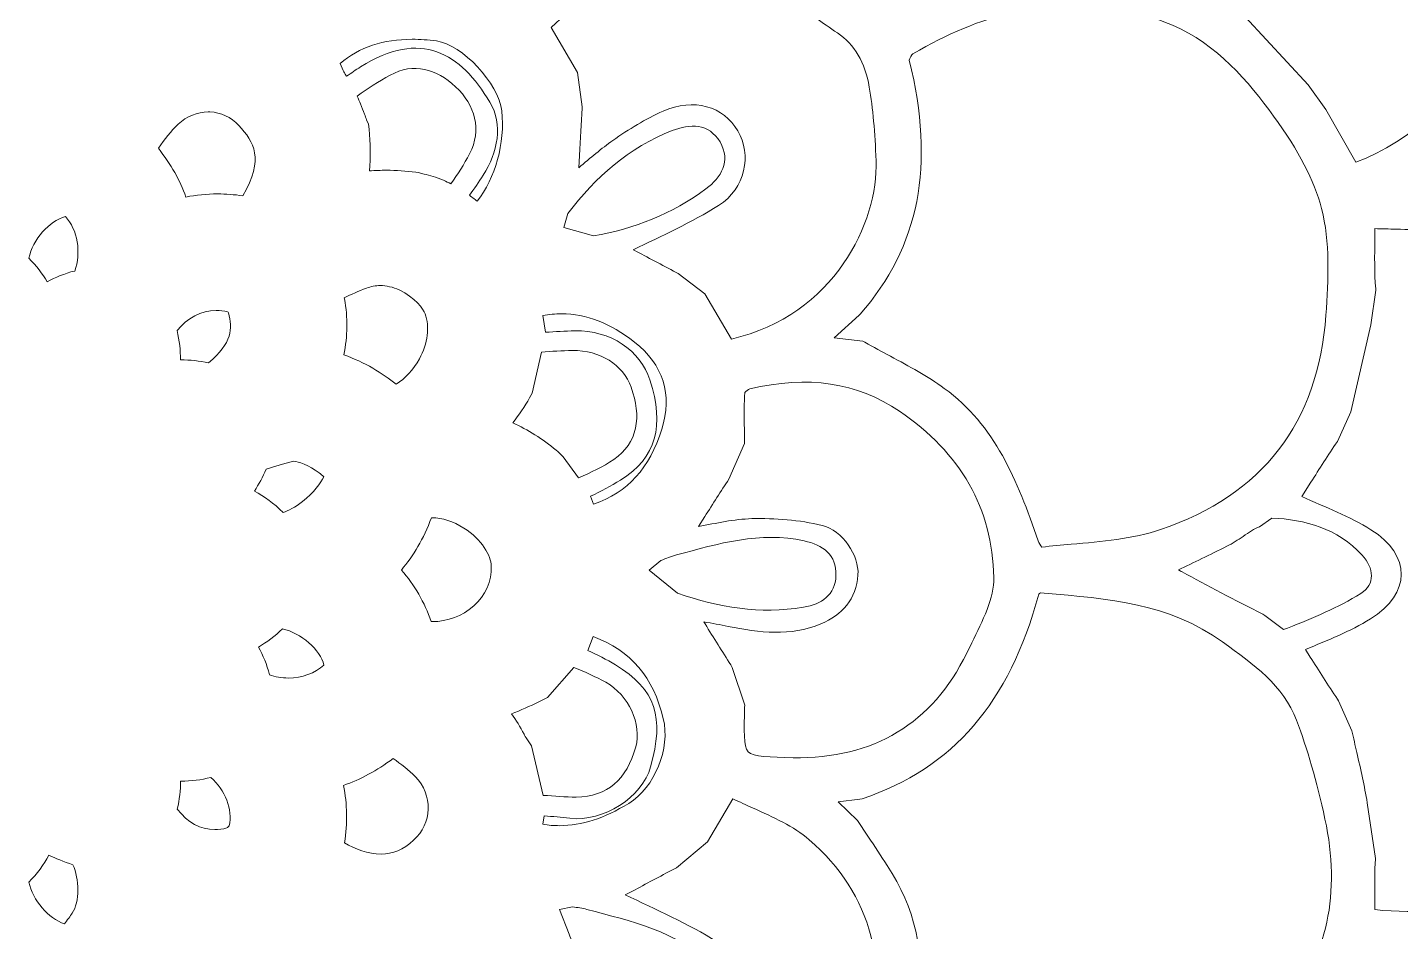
# Model space of a CAD drawing. Extents: x 12 to 8996, y -931 to -69.
# Drawn here: x 5086.9 to 5347.4, y -524.8 to -353.2 of the extents above; entities that cross this region are included whole.
import ezdxf

# ---------------------------------------------------------------- set-up
doc = ezdxf.new("R2010")
doc.units = 0
doc.header["$MEASUREMENT"] = 0
doc.layers.add('Layer 1', color=7, linetype='Continuous')

msp = doc.modelspace()

# ---------------------------------------------------------------- linework, layer by layer
at = {"layer": 'Layer 1', "lineweight": 0}
for points, knots in [([(5491.1, -136.52), (5449.12, -92.73), (5390.98, -68.61), (5327.41, -68.61), (5271.01, -68.61), (5214.99, -87.62), (5169.65, -122.14), (5122.88, -157.75), (5090.64, -207.02), (5076, -265.08), (5061.36, -207.03), (5029.12, -157.77), (4982.34, -122.15), (4937.01, -87.64), (4880.98, -68.62), (4824.59, -68.61), (4824.59, -68.61), (4824.54, -68.61), (4824.54, -68.61), (4760.99, -68.61), (4702.87, -92.72), (4660.89, -136.51), (4612.95, -186.52), (4587.61, -260.36), (4587.61, -350.03), (4587.61, -422.61), (4613.29, -498.34), (4663.94, -575.11), (4704.37, -636.41), (4760.73, -698.52), (4831.45, -759.71), (4951.78, -863.84), (5073.71, -930.15), (5074.92, -930.81), (5074.92, -930.81), (5076, -931.39), (5076, -931.39), (5076, -931.39), (5077.07, -930.81), (5077.07, -930.81), (5078.29, -930.15), (5200.22, -863.84), (5320.55, -759.71), (5391.27, -698.52), (5447.63, -636.41), (5488.06, -575.11), (5538.71, -498.34), (5564.39, -422.61), (5564.39, -350.03), (5564.39, -260.37), (5539.05, -186.54), (5491.1, -136.52)], [0, 0, 0, 0, 1, 1, 1, 2, 2, 2, 3, 3, 3, 4, 4, 4, 5, 5, 5, 6, 6, 6, 7, 7, 7, 8, 8, 8, 9, 9, 9, 10, 10, 10, 11, 11, 11, 12, 12, 12, 13, 13, 13, 14, 14, 14, 15, 15, 15, 16, 16, 16, 17, 17, 17, 17]), ([(5329.83, -364.15), (5329.83, -364.15), (5317.88, -351.25), (5317.88, -351.25), (5317.88, -351.25), (5313.24, -348.06), (5313.24, -348.06), (5313.24, -348.06), (5312.97, -347.9), (5312.97, -347.9), (5310.11, -346.51), (5307.34, -345.03), (5304.13, -343.33), (5304.13, -343.33), (5302.29, -342.35), (5302.29, -342.35), (5302.38, -342.25), (5302.49, -342.17), (5302.57, -342.06), (5305.58, -337.85), (5309.08, -333.82), (5311.2, -329.18), (5313.72, -323.65), (5311.02, -318.9), (5305.19, -317.35), (5302.5, -316.63), (5299.54, -316.36), (5296.79, -316.64), (5293.69, -316.96), (5290.64, -317.73), (5287.61, -318.43), (5287.61, -318.43), (5288.75, -303.63), (5288.75, -303.63), (5288.75, -303.63), (5287.69, -298.98), (5287.69, -298.98), (5287.69, -298.98), (5282.67, -282.19), (5282.67, -282.19), (5282.67, -282.19), (5280.4, -277.36), (5280.4, -277.36), (5280.4, -277.36), (5274.52, -267.47), (5274.52, -267.47), (5287.22, -257.43), (5302.19, -254.22), (5321.43, -257.35), (5335.96, -259.72), (5347.78, -268), (5357.43, -275.79), (5366.76, -283.33), (5371.76, -291.94), (5372.7, -302.13), (5373.35, -309.12), (5374.03, -316.35), (5374.43, -323.65), (5375.5, -343.1), (5360.3, -370.84), (5338.87, -378.82), (5338.87, -378.82), (5333.2, -368.78), (5333.2, -368.78), (5333.2, -368.78), (5329.83, -364.15), (5329.83, -364.15)], [0, 0, 0, 0, 1, 1, 1, 2, 2, 2, 3, 3, 3, 4, 4, 4, 5, 5, 5, 6, 6, 6, 7, 7, 7, 8, 8, 8, 9, 9, 9, 10, 10, 10, 11, 11, 11, 12, 12, 12, 13, 13, 13, 14, 14, 14, 15, 15, 15, 16, 16, 16, 17, 17, 17, 18, 18, 18, 19, 19, 19, 20, 20, 20, 21, 21, 21, 22, 22, 22, 22]), ([(5236.33, -351.34), (5237.74, -352.34), (5239.13, -353.34), (5240.55, -354.29), (5243.78, -356.45), (5245.81, -359.9), (5246.58, -364.54), (5247.27, -368.65), (5247.68, -373.1), (5247.87, -378.54), (5248.29, -390.09), (5240.02, -407.88), (5220.42, -412.36), (5220.42, -412.36), (5215.37, -403.81), (5215.37, -403.81), (5215.37, -403.81), (5210.33, -399.94), (5210.33, -399.94), (5210.33, -399.94), (5209.98, -399.72), (5209.98, -399.72), (5207.23, -398.31), (5204.51, -396.85), (5201.98, -395.5), (5201.98, -395.5), (5201.81, -395.41), (5201.81, -395.41), (5207.25, -392.78), (5212.84, -390.25), (5217.99, -387.02), (5223.16, -383.77), (5224.29, -377.41), (5221.65, -372.86), (5218.96, -368.22), (5213.28, -366.54), (5207.47, -369.11), (5204.13, -370.59), (5200.97, -372.58), (5197.96, -374.67), (5195.75, -376.2), (5193.71, -377.98), (5191.48, -379.87), (5191.48, -379.87), (5191.62, -377.55), (5191.62, -377.55), (5191.77, -374.34), (5191.9, -371.45), (5192.13, -368.57), (5192.13, -368.57), (5192.15, -368.32), (5192.15, -368.32), (5192.15, -368.32), (5191.23, -361.78), (5191.23, -361.78), (5191.23, -361.78), (5186.23, -353.23), (5186.23, -353.23), (5186.23, -353.23), (5188.83, -350.86), (5188.83, -350.86), (5198.77, -341.74), (5210.51, -339.42), (5223.73, -343.97), (5228.13, -345.48), (5232.3, -348.46), (5236.33, -351.34)], [0, 0, 0, 0, 1, 1, 1, 2, 2, 2, 3, 3, 3, 4, 4, 4, 5, 5, 5, 6, 6, 6, 7, 7, 7, 8, 8, 8, 9, 9, 9, 10, 10, 10, 11, 11, 11, 12, 12, 12, 13, 13, 13, 14, 14, 14, 15, 15, 15, 16, 16, 16, 17, 17, 17, 18, 18, 18, 19, 19, 19, 20, 20, 20, 21, 21, 21, 22, 22, 22, 22]), ([(5301.85, -448.5), (5296.59, -450.28), (5290.65, -450.8), (5284.91, -451.3), (5283.03, -451.46), (5281.16, -451.63), (5279.3, -451.83), (5279.06, -451.51), (5278.77, -451.03), (5278.64, -450.67), (5274.6, -439), (5270.47, -428.77), (5260.82, -421.73), (5257.62, -419.4), (5254.21, -417.57), (5250.6, -415.63), (5249, -414.77), (5247.37, -413.9), (5245.74, -412.97), (5245.74, -412.97), (5245.34, -412.74), (5245.34, -412.74), (5245.34, -412.74), (5239.94, -412.11), (5239.94, -412.11), (5239.94, -412.11), (5244.65, -407.85), (5244.65, -407.85), (5244.65, -407.85), (5244.84, -407.66), (5244.84, -407.66), (5256.12, -394.79), (5259.08, -379.47), (5254.18, -359.45), (5254.25, -359.09), (5254.64, -358.4), (5254.86, -358.23), (5267.97, -350.68), (5279.55, -347.84), (5291.31, -349.3), (5295.4, -349.81), (5299.82, -351.03), (5304.09, -352.82), (5312.54, -356.37), (5318.53, -363.53), (5323.29, -370.06), (5328.04, -376.6), (5331.01, -382.32), (5332.37, -387.57), (5334.01, -393.9), (5333.68, -401.04), (5333.2, -407.81), (5331.75, -428.27), (5321.2, -441.96), (5301.85, -448.5)], [0, 0, 0, 0, 1, 1, 1, 2, 2, 2, 3, 3, 3, 4, 4, 4, 5, 5, 5, 6, 6, 6, 7, 7, 7, 8, 8, 8, 9, 9, 9, 10, 10, 10, 11, 11, 11, 12, 12, 12, 13, 13, 13, 14, 14, 14, 15, 15, 15, 16, 16, 16, 17, 17, 17, 18, 18, 18, 18]), ([(5147.32, -362.3), (5147.13, -362.01), (5146.92, -361.73), (5146.78, -361.42), (5146.78, -361.42), (5146.19, -360.08), (5146.19, -360.08), (5149.92, -356.96), (5154.37, -355.49), (5159.87, -355.49), (5161.34, -355.49), (5162.9, -355.59), (5164.52, -355.81), (5169.35, -356.44), (5176.26, -363.89), (5176.86, -369.09), (5177.55, -375.2), (5175.61, -381.87), (5172.21, -386.21), (5172.21, -386.21), (5172, -386.06), (5172, -386.06), (5171.87, -385.96), (5171.74, -385.86), (5171.62, -385.76), (5171.33, -385.52), (5171.03, -385.31), (5170.73, -385.09), (5171.63, -383.83), (5172.5, -382.57), (5173.34, -381.29), (5176.13, -376.96), (5177.13, -371.67), (5174.62, -367.44), (5169.08, -358.12), (5161.5, -353.47), (5150.07, -360.72), (5149.18, -361.29), (5148.3, -361.89), (5147.44, -362.51), (5147.4, -362.44), (5147.36, -362.37), (5147.32, -362.3)], [0, 0, 0, 0, 1, 1, 1, 2, 2, 2, 3, 3, 3, 4, 4, 4, 5, 5, 5, 6, 6, 6, 7, 7, 7, 8, 8, 8, 9, 9, 9, 10, 10, 10, 11, 11, 11, 12, 12, 12, 13, 13, 13, 14, 14, 14, 14]), ([(5167.23, -382.93), (5166.76, -382.69), (5166.31, -382.43), (5165.81, -382.22), (5164.46, -381.63), (5163.18, -381.32), (5162.16, -381.07), (5162.16, -381.07), (5161.01, -380.78), (5161.01, -380.78), (5161.01, -380.78), (5160.6, -380.72), (5160.6, -380.72), (5158.72, -380.47), (5156.83, -380.34), (5154.98, -380.34), (5153.91, -380.34), (5152.85, -380.38), (5151.79, -380.47), (5152, -377.84), (5151.97, -375.2), (5151.69, -372.56), (5151.69, -372.56), (5151.59, -371.62), (5151.59, -371.62), (5151.59, -371.62), (5151.24, -370.75), (5151.24, -370.75), (5151.1, -370.41), (5150.97, -370.06), (5150.85, -369.71), (5150.6, -369.05), (5150.36, -368.39), (5150.08, -367.75), (5149.88, -367.28), (5149.66, -366.77), (5149.43, -366.26), (5151.46, -364.85), (5153.52, -363.49), (5155.67, -362.31), (5160.18, -359.82), (5164.46, -361.08), (5168.11, -364.5), (5171.84, -367.99), (5173.14, -372.68), (5170.77, -377.21), (5169.73, -379.19), (5168.51, -381.08), (5167.23, -382.93)], [0, 0, 0, 0, 1, 1, 1, 2, 2, 2, 3, 3, 3, 4, 4, 4, 5, 5, 5, 6, 6, 6, 7, 7, 7, 8, 8, 8, 9, 9, 9, 10, 10, 10, 11, 11, 11, 12, 12, 12, 13, 13, 13, 14, 14, 14, 15, 15, 15, 16, 16, 16, 16]), ([(5127.74, -385.18), (5126.13, -384.95), (5124.53, -384.83), (5122.97, -384.83), (5120.92, -384.83), (5118.91, -385.03), (5116.93, -385.42), (5115.84, -382.17), (5114.16, -379.38), (5111.73, -376.15), (5112.89, -374.45), (5114.13, -372.86), (5115.47, -371.62), (5117.13, -370.08), (5119.12, -369.26), (5121.2, -369.26), (5121.2, -369.26), (5121.51, -369.27), (5121.51, -369.27), (5123.59, -369.35), (5125.54, -370.26), (5126.99, -371.84), (5129.91, -375.01), (5131.81, -378.1), (5127.74, -385.18)], [0, 0, 0, 0, 1, 1, 1, 2, 2, 2, 3, 3, 3, 4, 4, 4, 5, 5, 5, 6, 6, 6, 7, 7, 7, 8, 8, 8, 8]), ([(5194.29, -392.76), (5194.29, -392.76), (5188.64, -391.18), (5188.64, -391.18), (5188.64, -391.18), (5189.4, -388.52), (5189.4, -388.52), (5194.66, -381.68), (5200.92, -376.04), (5209.22, -372.81), (5212.54, -371.52), (5216.17, -371.39), (5218.27, -374.97), (5220.39, -378.59), (5218.49, -381.74), (5215.61, -383.85), (5209.15, -388.61), (5202.02, -391.49), (5194.29, -392.76)], [0, 0, 0, 0, 1, 1, 1, 2, 2, 2, 3, 3, 3, 4, 4, 4, 5, 5, 5, 6, 6, 6, 6]), ([(5095.87, -399.45), (5093.92, -399.92), (5092.19, -400.65), (5090.64, -401.52), (5089.73, -399.96), (5088.6, -398.44), (5087.15, -397.02), (5087.93, -393.48), (5090.98, -389.91), (5094.11, -389.14), (5096.41, -391.57), (5097.13, -396.03), (5095.87, -399.45)], [0, 0, 0, 0, 1, 1, 1, 2, 2, 2, 3, 3, 3, 4, 4, 4, 4]), ([(5388.46, -505.28), (5374.18, -517.38), (5359.1, -522.4), (5342.46, -520.61), (5342.46, -520.61), (5342.46, -515.68), (5342.46, -515.68), (5342.46, -513.69), (5342.46, -512.26), (5342.6, -511.26), (5342.6, -511.26), (5342.64, -510.94), (5342.64, -510.94), (5342.64, -510.94), (5341.04, -500.33), (5341.04, -500.33), (5340.52, -497.14), (5339.81, -494.05), (5339.06, -490.78), (5338.76, -489.44), (5338.44, -488.08), (5338.14, -486.69), (5338.14, -486.69), (5335.58, -481.01), (5335.58, -481.01), (5335.58, -481.01), (5335.4, -480.69), (5335.4, -480.69), (5333.58, -477.98), (5331.83, -475.23), (5330.23, -472.71), (5330.23, -472.71), (5329.31, -471.27), (5329.31, -471.27), (5333.53, -469.48), (5337.82, -467.84), (5341.66, -465.47), (5349.4, -460.7), (5349.43, -453.31), (5341.75, -448.55), (5337.67, -446.01), (5333.11, -444.25), (5328.62, -442.25), (5328.62, -442.25), (5330.36, -439.52), (5330.36, -439.52), (5331.96, -437), (5333.61, -434.39), (5335.38, -431.81), (5335.38, -431.81), (5337.94, -426.17), (5337.94, -426.17), (5337.94, -426.17), (5341.7, -409.67), (5341.7, -409.67), (5341.7, -409.67), (5342.67, -403.08), (5342.67, -403.08), (5342.67, -403.08), (5342.65, -402.82), (5342.65, -402.82), (5342.41, -399.75), (5342.44, -396.68), (5342.48, -393.13), (5342.48, -392.57), (5342.49, -391.99), (5342.49, -391.4), (5343.85, -391.45), (5345.2, -391.48), (5346.53, -391.51), (5350.93, -391.6), (5355.1, -391.69), (5359.08, -392.43), (5372.12, -394.86), (5383.53, -401.2), (5393.01, -411.28), (5402.29, -421.14), (5408.71, -433.63), (5412.09, -448.38), (5412.93, -452.03), (5413.7, -457.35), (5412.62, -461.94), (5408.04, -481.43), (5400.37, -495.21), (5388.46, -505.28)], [0, 0, 0, 0, 1, 1, 1, 2, 2, 2, 3, 3, 3, 4, 4, 4, 5, 5, 5, 6, 6, 6, 7, 7, 7, 8, 8, 8, 9, 9, 9, 10, 10, 10, 11, 11, 11, 12, 12, 12, 13, 13, 13, 14, 14, 14, 15, 15, 15, 16, 16, 16, 17, 17, 17, 18, 18, 18, 19, 19, 19, 20, 20, 20, 21, 21, 21, 22, 22, 22, 23, 23, 23, 24, 24, 24, 25, 25, 25, 26, 26, 26, 27, 27, 27, 28, 28, 28, 28]), ([(5147.04, -404.74), (5147.04, -404.74), (5147, -404.54), (5147, -404.54), (5148.31, -403.89), (5149.72, -403.27), (5151.2, -402.71), (5152.07, -402.37), (5152.93, -402.21), (5153.82, -402.21), (5154.99, -402.21), (5156.2, -402.5), (5157.42, -403.05), (5160.37, -404.41), (5162.03, -406.71), (5162.33, -407.56), (5163.23, -410.06), (5162.83, -413.18), (5161.24, -416.12), (5160.12, -418.18), (5158.57, -419.86), (5156.84, -420.92), (5154.22, -418.86), (5150.93, -416.75), (5146.89, -415.36), (5147.65, -411.8), (5147.69, -408.29), (5147.04, -404.74)], [0, 0, 0, 0, 1, 1, 1, 2, 2, 2, 3, 3, 3, 4, 4, 4, 5, 5, 5, 6, 6, 6, 7, 7, 7, 8, 8, 8, 9, 9, 9, 9]), ([(5125.05, -407.38), (5125.83, -410.4), (5125.75, -413.07), (5121.24, -416.89), (5119.52, -416.51), (5117.76, -416.31), (5115.93, -416.3), (5115.92, -414.54), (5115.73, -412.69), (5115.29, -410.77), (5117.16, -408.35), (5119.84, -406.95), (5122.71, -406.95), (5123.42, -406.95), (5124.14, -407.04), (5124.85, -407.21), (5124.91, -407.26), (5124.98, -407.32), (5125.05, -407.38)], [0, 0, 0, 0, 1, 1, 1, 2, 2, 2, 3, 3, 3, 4, 4, 4, 5, 5, 5, 6, 6, 6, 6]), ([(5184.64, -407.9), (5185.85, -407.68), (5187.04, -407.56), (5188.21, -407.56), (5192.89, -407.56), (5197.42, -409.32), (5202.05, -412.94), (5207.5, -417.21), (5209.3, -422.92), (5207.23, -429.45), (5204.89, -436.89), (5200.81, -441.44), (5194.29, -443.69), (5194.29, -443.69), (5193.72, -442.19), (5193.72, -442.19), (5195.67, -441.24), (5197.59, -440.25), (5199.41, -439.12), (5206.22, -434.87), (5207.76, -428.82), (5204.98, -420.13), (5203.18, -414.53), (5197.48, -410.65), (5190.71, -410.8), (5188.85, -410.85), (5187, -410.96), (5185.14, -411.08), (5185.14, -411.08), (5184.64, -407.9), (5184.64, -407.9)], [0, 0, 0, 0, 1, 1, 1, 2, 2, 2, 3, 3, 3, 4, 4, 4, 5, 5, 5, 6, 6, 6, 7, 7, 7, 8, 8, 8, 9, 9, 9, 10, 10, 10, 10]), ([(5182.15, -423.49), (5182.15, -423.49), (5182.62, -422.64), (5182.62, -422.64), (5182.62, -422.64), (5184.38, -414.84), (5184.38, -414.84), (5186.34, -414.67), (5188.3, -414.56), (5190.26, -414.54), (5195.6, -414.47), (5199.84, -417.24), (5201.41, -421.51), (5203.42, -427.01), (5202.7, -432.15), (5198.12, -435.21), (5196.04, -436.6), (5193.77, -437.69), (5191.42, -438.67), (5191.42, -438.67), (5188.49, -434.7), (5188.49, -434.7), (5188.49, -434.7), (5187.52, -433.69), (5187.52, -433.69), (5187.52, -433.69), (5187.2, -433.43), (5187.2, -433.43), (5184.57, -431.3), (5181.83, -429.57), (5178.95, -428.23), (5180.11, -426.77), (5181.2, -425.2), (5182.15, -423.49)], [0, 0, 0, 0, 1, 1, 1, 2, 2, 2, 3, 3, 3, 4, 4, 4, 5, 5, 5, 6, 6, 6, 7, 7, 7, 8, 8, 8, 9, 9, 9, 10, 10, 10, 11, 11, 11, 11]), ([(5222.88, -428.81), (5222.85, -426.6), (5222.81, -424.5), (5223, -422.52), (5223.19, -422.27), (5223.66, -421.9), (5223.9, -421.83), (5234.95, -419.2), (5244.25, -420.59), (5252.31, -426.05), (5263.95, -433.94), (5269.97, -444.56), (5270.2, -457.6), (5270.27, -461.49), (5268.11, -465.82), (5266.03, -470), (5266.03, -470), (5265.06, -471.95), (5265.06, -471.95), (5258.55, -485.33), (5247.46, -492.01), (5232.13, -491.79), (5227.86, -491.73), (5224.51, -491.61), (5223.61, -490.65), (5222.73, -489.72), (5222.78, -486.58), (5222.94, -482.24), (5222.94, -482.24), (5222.96, -481.82), (5222.96, -481.82), (5222.96, -481.82), (5220.56, -474.69), (5220.56, -474.69), (5220.56, -474.69), (5220.32, -474.18), (5220.32, -474.18), (5218.69, -471.65), (5217.1, -469.09), (5215.43, -466.4), (5215.43, -466.4), (5215.2, -466.04), (5215.2, -466.04), (5216.78, -466.3), (5218.33, -466.56), (5219.84, -466.87), (5225.74, -468.09), (5231.64, -468.79), (5237.38, -466.41), (5241.44, -464.72), (5244.13, -461.69), (5244.44, -457.12), (5244.68, -453.49), (5241.56, -448.64), (5237.62, -447.72), (5233.3, -446.7), (5228.73, -446.31), (5224.28, -446.44), (5220.92, -446.54), (5217.58, -447.29), (5214.17, -447.95), (5214.17, -447.95), (5215.37, -446.06), (5215.37, -446.06), (5216.95, -443.59), (5218.43, -441.24), (5219.96, -438.94), (5219.96, -438.94), (5222.92, -432.2), (5222.92, -432.2), (5222.92, -432.2), (5222.92, -431.73), (5222.92, -431.73), (5222.92, -430.73), (5222.9, -429.76), (5222.88, -428.81)], [0, 0, 0, 0, 1, 1, 1, 2, 2, 2, 3, 3, 3, 4, 4, 4, 5, 5, 5, 6, 6, 6, 7, 7, 7, 8, 8, 8, 9, 9, 9, 10, 10, 10, 11, 11, 11, 12, 12, 12, 13, 13, 13, 14, 14, 14, 15, 15, 15, 16, 16, 16, 17, 17, 17, 18, 18, 18, 19, 19, 19, 20, 20, 20, 21, 21, 21, 22, 22, 22, 23, 23, 23, 24, 24, 24, 25, 25, 25, 25]), ([(5142.23, -437.75), (5142.58, -438.02), (5142.86, -438.27), (5143.09, -438.48), (5142.54, -439.66), (5141.23, -441.51), (5139.09, -443.17), (5137.63, -444.31), (5136.35, -444.94), (5135.38, -445.25), (5133.68, -443.53), (5131.83, -442.22), (5129.95, -441.21), (5130.77, -439.91), (5131.54, -438.53), (5132.2, -437.04), (5132.2, -437.03), (5132.2, -437.03), (5132.2, -437.03), (5133.74, -436.55), (5135.44, -436.06), (5137.42, -435.53), (5138.22, -435.6), (5140.3, -436.29), (5142.23, -437.75)], [0, 0, 0, 0, 1, 1, 1, 2, 2, 2, 3, 3, 3, 4, 4, 4, 5, 5, 5, 6, 6, 6, 7, 7, 7, 8, 8, 8, 8]), ([(5171.55, -463.01), (5169.39, -464.92), (5166.58, -465.97), (5163.62, -465.97), (5163.62, -465.97), (5163.48, -465.97), (5163.48, -465.97), (5162.23, -462.29), (5160.33, -459.02), (5157.82, -456.18), (5160.14, -453.48), (5161.99, -450.26), (5163.54, -446.27), (5163.59, -446.27), (5163.63, -446.27), (5163.68, -446.27), (5165.54, -446.27), (5167.66, -446.96), (5169.66, -448.22), (5173.16, -450.42), (5174.81, -453.45), (5174.89, -455.46), (5175.01, -458.27), (5173.79, -461.02), (5171.55, -463.01)], [0, 0, 0, 0, 1, 1, 1, 2, 2, 2, 3, 3, 3, 4, 4, 4, 5, 5, 5, 6, 6, 6, 7, 7, 7, 8, 8, 8, 8]), ([(5325.95, -467.2), (5325.7, -467.3), (5325.41, -467.37), (5325.13, -467.44), (5325.13, -467.44), (5321.64, -464.79), (5321.64, -464.79), (5321.64, -464.79), (5321.26, -464.56), (5321.26, -464.56), (5315.9, -461.94), (5310.6, -459.07), (5305.92, -456.53), (5305.69, -456.41), (5305.46, -456.28), (5305.23, -456.16), (5308.04, -454.81), (5311.24, -453.27), (5314.42, -451.68), (5315.5, -451.14), (5316.5, -450.46), (5317.48, -449.81), (5318.6, -449.05), (5319.66, -448.33), (5320.6, -447.99), (5320.6, -447.99), (5322.94, -446.32), (5322.94, -446.32), (5329.26, -446.61), (5335.41, -448.27), (5340.05, -453.33), (5342.34, -455.84), (5342.59, -458.91), (5339.85, -460.62), (5335.52, -463.32), (5330.71, -465.3), (5325.95, -467.2)], [0, 0, 0, 0, 1, 1, 1, 2, 2, 2, 3, 3, 3, 4, 4, 4, 5, 5, 5, 6, 6, 6, 7, 7, 7, 8, 8, 8, 9, 9, 9, 10, 10, 10, 11, 11, 11, 12, 12, 12, 12]), ([(5210.02, -453.32), (5217.94, -451.2), (5225.88, -448.79), (5234.24, -450.65), (5237.73, -451.43), (5240.44, -453.26), (5240.27, -457.23), (5240.11, -460.94), (5237.52, -462.68), (5234.1, -463.24), (5225.84, -464.6), (5218.08, -463.31), (5210.2, -460.56), (5210.2, -460.56), (5204.84, -456.18), (5204.84, -456.18), (5204.84, -456.18), (5207.03, -454.38), (5207.03, -454.38), (5208.04, -453.96), (5209.02, -453.58), (5210.02, -453.32)], [0, 0, 0, 0, 1, 1, 1, 2, 2, 2, 3, 3, 3, 4, 4, 4, 5, 5, 5, 6, 6, 6, 7, 7, 7, 7]), ([(5254.06, -552.95), (5254.42, -548.89), (5255, -544.76), (5255.57, -540.77), (5255.57, -540.77), (5255.94, -538.11), (5255.94, -538.11), (5257.22, -528.92), (5255.22, -520.22), (5250, -512.23), (5248.83, -510.44), (5247.64, -508.66), (5246.33, -506.7), (5246.33, -506.7), (5244.34, -503.72), (5244.34, -503.72), (5244.34, -503.72), (5240.66, -500.19), (5240.66, -500.19), (5240.66, -500.19), (5244.79, -499.69), (5244.79, -499.69), (5244.79, -499.69), (5245.25, -499.58), (5245.25, -499.58), (5262.52, -493.73), (5273.16, -481.4), (5278.72, -460.78), (5278.8, -460.69), (5278.94, -460.59), (5279.04, -460.53), (5279.04, -460.53), (5279.76, -460.59), (5279.76, -460.59), (5291.95, -461.58), (5303.46, -462.52), (5313.61, -469.83), (5319.54, -474.1), (5325.15, -478.14), (5327.63, -484.65), (5329.67, -490.02), (5331.44, -496.17), (5333.03, -503.44), (5336.06, -517.34), (5333.48, -529.56), (5325.37, -539.76), (5321.41, -544.74), (5317.33, -549.89), (5312.53, -553.93), (5307.75, -557.96), (5302.99, -560.65), (5298.78, -561.73), (5284.15, -565.47), (5269.32, -562.9), (5254.72, -554.12), (5254.47, -553.92), (5254.08, -553.22), (5254.06, -552.95)], [0, 0, 0, 0, 1, 1, 1, 2, 2, 2, 3, 3, 3, 4, 4, 4, 5, 5, 5, 6, 6, 6, 7, 7, 7, 8, 8, 8, 9, 9, 9, 10, 10, 10, 11, 11, 11, 12, 12, 12, 13, 13, 13, 14, 14, 14, 15, 15, 15, 16, 16, 16, 17, 17, 17, 18, 18, 18, 19, 19, 19, 19]), ([(5135.28, -467.33), (5138.74, -468.13), (5142.46, -471.3), (5143.14, -474.22), (5141.43, -475.78), (5138.99, -476.68), (5136.4, -476.68), (5135.11, -476.68), (5133.88, -476.46), (5132.8, -476.04), (5132.33, -474.09), (5131.59, -472.36), (5130.71, -470.81), (5132.29, -469.9), (5133.84, -468.77), (5135.28, -467.33)], [0, 0, 0, 0, 1, 1, 1, 2, 2, 2, 3, 3, 3, 4, 4, 4, 5, 5, 5, 5]), ([(5184.91, -502.81), (5186.54, -502.96), (5188.17, -503.1), (5189.77, -503.29), (5196.13, -504.03), (5203.48, -499.33), (5205.11, -493.52), (5207.73, -484.19), (5206.13, -478.81), (5198.42, -474.17), (5196.75, -473.16), (5194.99, -472.28), (5193.22, -471.44), (5193.22, -471.44), (5194.23, -468.82), (5194.23, -468.82), (5201.37, -471.49), (5205.64, -476.53), (5207.51, -484.35), (5208.88, -490.06), (5205.87, -497.44), (5200.95, -500.46), (5196.32, -503.31), (5192.03, -504.69), (5187.83, -504.69), (5186.77, -504.69), (5185.72, -504.61), (5184.66, -504.43), (5184.66, -504.43), (5184.91, -502.81), (5184.91, -502.81)], [0, 0, 0, 0, 1, 1, 1, 2, 2, 2, 3, 3, 3, 4, 4, 4, 5, 5, 5, 6, 6, 6, 7, 7, 7, 8, 8, 8, 9, 9, 9, 10, 10, 10, 10]), ([(5196.61, -477.49), (5200.98, -479.87), (5203.43, -485.52), (5202.29, -489.73), (5200.61, -495.97), (5196.88, -499.18), (5191.01, -499.26), (5188.93, -499.29), (5186.84, -499), (5184.75, -498.96), (5184.75, -498.96), (5182.5, -489.55), (5182.5, -489.55), (5182.5, -489.55), (5181.6, -488.2), (5181.6, -488.2), (5181.42, -487.93), (5181.25, -487.63), (5181.09, -487.31), (5180.38, -485.94), (5179.58, -484.66), (5178.72, -483.47), (5180.44, -482.78), (5182.19, -482.02), (5183.92, -481.18), (5183.92, -481.18), (5185.57, -480.37), (5185.57, -480.37), (5185.57, -480.37), (5190.57, -474.65), (5190.57, -474.65), (5192.62, -475.52), (5194.66, -476.43), (5196.61, -477.49)], [0, 0, 0, 0, 1, 1, 1, 2, 2, 2, 3, 3, 3, 4, 4, 4, 5, 5, 5, 6, 6, 6, 7, 7, 7, 8, 8, 8, 9, 9, 9, 10, 10, 10, 11, 11, 11, 11]), ([(5162.93, -501.54), (5162.86, -503.77), (5161.87, -505.87), (5160.14, -507.45), (5158.17, -509.24), (5156.21, -510.08), (5153.97, -510.08), (5151.53, -510.08), (5149.05, -509.08), (5147.04, -507.95), (5147.64, -504.23), (5147.57, -500.61), (5146.84, -497.06), (5150.06, -495.93), (5153.19, -494.24), (5156.25, -491.96), (5157.75, -492.96), (5159.25, -494.11), (5160.47, -495.38), (5162.13, -497.11), (5163, -499.3), (5162.93, -501.54)], [0, 0, 0, 0, 1, 1, 1, 2, 2, 2, 3, 3, 3, 4, 4, 4, 5, 5, 5, 6, 6, 6, 7, 7, 7, 7]), ([(5116.04, -496.24), (5117.96, -496.24), (5119.84, -496), (5121.66, -495.54), (5124.41, -497.87), (5125.91, -501.66), (5125.15, -504.73), (5125.03, -504.87), (5124.87, -505.02), (5124.73, -505.13), (5123.93, -505.33), (5123.15, -505.43), (5122.41, -505.43), (5119.7, -505.43), (5117.32, -504.13), (5115.32, -501.55), (5115.75, -499.72), (5115.94, -497.94), (5115.95, -496.24), (5115.95, -496.24), (5116.04, -496.24), (5116.04, -496.24)], [0, 0, 0, 0, 1, 1, 1, 2, 2, 2, 3, 3, 3, 4, 4, 4, 5, 5, 5, 6, 6, 6, 7, 7, 7, 7]), ([(5191.03, -551), (5191.03, -551), (5191.54, -540.18), (5191.54, -540.18), (5191.54, -540.18), (5191.56, -540), (5191.56, -540), (5191.56, -540), (5191.49, -539.42), (5191.49, -539.42), (5191.41, -538.93), (5191.36, -538.43), (5191.34, -537.92), (5191.34, -537.71), (5191.34, -537.48), (5191.35, -537.17), (5191.35, -537.17), (5191.34, -536.73), (5191.34, -536.73), (5191.34, -536.62), (5191.34, -536.51), (5191.35, -536.4), (5191.4, -535.57), (5191.4, -534.76), (5191.38, -533.95), (5192.38, -534.84), (5193.38, -535.71), (5194.45, -536.43), (5198.79, -539.34), (5202.88, -543.07), (5207.67, -544.72), (5214.86, -547.2), (5219.45, -545.43), (5221.88, -540.8), (5224.27, -536.25), (5222.95, -529.9), (5217.73, -526.7), (5212.15, -523.29), (5206.12, -520.64), (5200.26, -517.79), (5200.26, -517.79), (5202.15, -516.85), (5202.15, -516.85), (5204.68, -515.48), (5207.34, -514.05), (5210.04, -512.7), (5210.04, -512.7), (5215.91, -507.73), (5215.91, -507.73), (5215.91, -507.73), (5220.73, -499.6), (5220.73, -499.6), (5221.97, -500.19), (5223.23, -500.76), (5224.45, -501.31), (5228.45, -503.11), (5232.22, -504.81), (5235.17, -507.35), (5247.17, -517.7), (5250.74, -531.55), (5246.06, -549.68), (5244.56, -555.52), (5240.02, -558.75), (5235.21, -562.17), (5234.24, -562.85), (5233.27, -563.55), (5232.31, -564.26), (5220.13, -573.38), (5199.03, -573.37), (5186.21, -559.21), (5186.21, -559.21), (5191.03, -551), (5191.03, -551)], [0, 0, 0, 0, 1, 1, 1, 2, 2, 2, 3, 3, 3, 4, 4, 4, 5, 5, 5, 6, 6, 6, 7, 7, 7, 8, 8, 8, 9, 9, 9, 10, 10, 10, 11, 11, 11, 12, 12, 12, 13, 13, 13, 14, 14, 14, 15, 15, 15, 16, 16, 16, 17, 17, 17, 18, 18, 18, 19, 19, 19, 20, 20, 20, 21, 21, 21, 22, 22, 22, 23, 23, 23, 24, 24, 24, 24]), ([(5090.96, -510.3), (5092.24, -510.89), (5093.71, -511.47), (5095.5, -512.14), (5096.79, -514.74), (5096.81, -519.2), (5095.39, -521.27), (5095.06, -521.75), (5094.42, -522.68), (5093.92, -523.32), (5090.83, -522.32), (5087.91, -518.82), (5087.15, -515.41), (5088.77, -513.8), (5089.99, -512.06), (5090.96, -510.3)], [0, 0, 0, 0, 1, 1, 1, 2, 2, 2, 3, 3, 3, 4, 4, 4, 5, 5, 5, 5]), ([(5190.19, -526.87), (5190.02, -526.34), (5189.87, -525.8), (5189.66, -525.28), (5189.66, -525.28), (5187.82, -520.6), (5187.82, -520.6), (5187.82, -520.6), (5190.31, -520.11), (5190.31, -520.11), (5191.25, -520.22), (5192.16, -520.35), (5193.03, -520.58), (5201.36, -522.84), (5210.07, -524.61), (5216.38, -531.06), (5218, -532.7), (5218.86, -536.3), (5218.31, -538.57), (5217.49, -541.96), (5213.89, -542.29), (5210.82, -541.7), (5208.78, -541.31), (5206.72, -540.42), (5204.95, -539.32), (5199.48, -535.9), (5194.56, -531.87), (5190.19, -526.87)], [0, 0, 0, 0, 1, 1, 1, 2, 2, 2, 3, 3, 3, 4, 4, 4, 5, 5, 5, 6, 6, 6, 7, 7, 7, 8, 8, 8, 9, 9, 9, 9])]:
    msp.add_open_spline(points, degree=3, knots=knots, dxfattribs=at)

doc.saveas('drawing.dxf')
